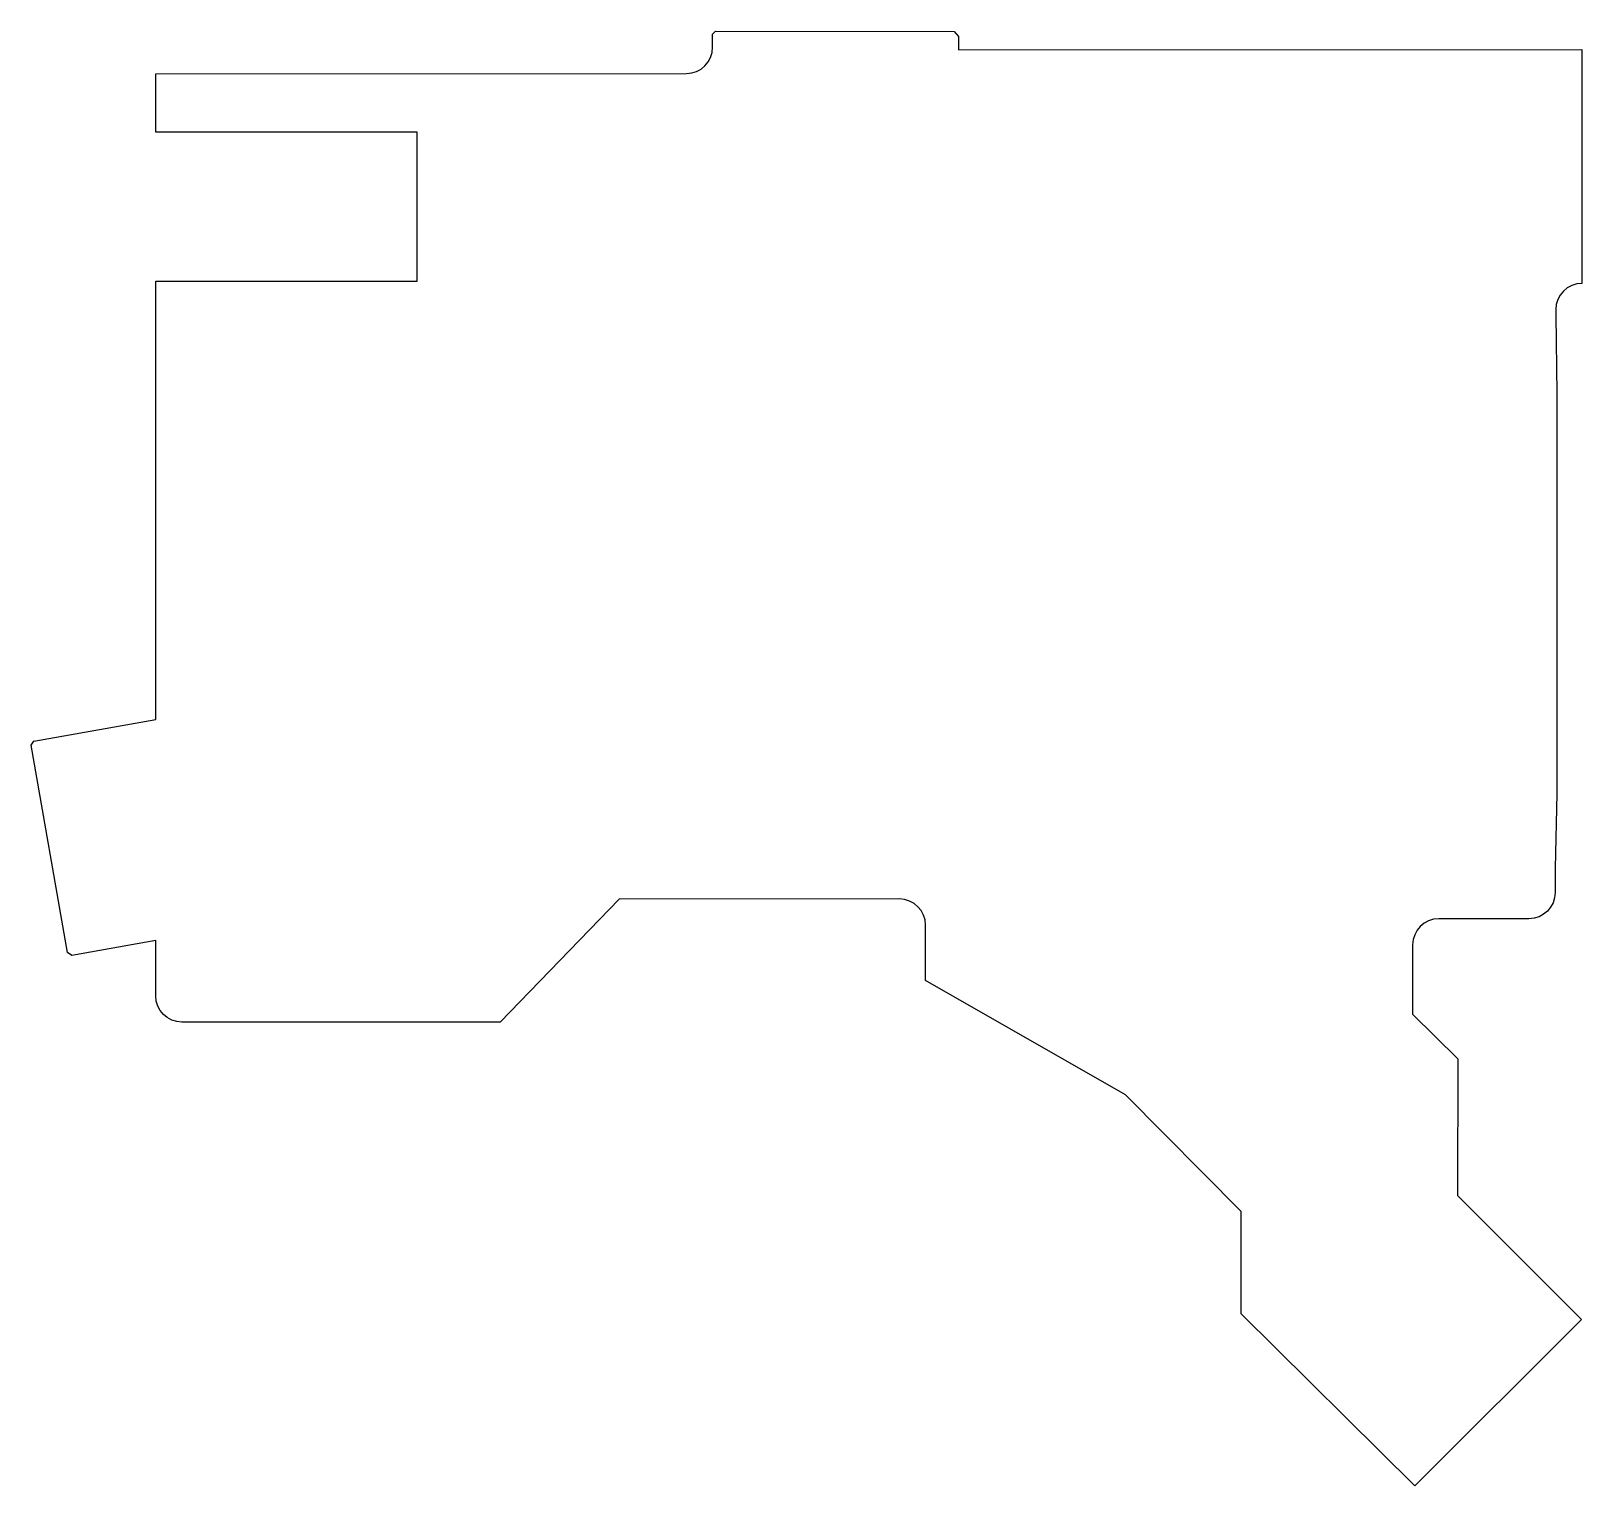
# Model space of a CAD drawing. Header units: millimetres. Extents: x 21 to 145, y 38 to 155.
import ezdxf

# ---------------------------------------------------------------- set-up
doc = ezdxf.new("R2010")
doc.units = ezdxf.units.MM
doc.layers.get('0').update_dxf_attribs({"linetype": 'CONTINUOUS'})

msp = doc.modelspace()

# ---------------------------------------------------------------- linework, layer by layer
at = {"color": 7}
for points in [[(75.3917, 153.7371), (75.3917, 153.7371), (75.3824, 154.7841), (75.6189, 155.0441), (94.8025, 155.0096), (95.169, 154.6096), (95.1704, 153.5418), (145.2846, 153.5672), (145.2846, 134.7458)], [(30.621, 77.4609), (30.6294, 81.9064), (23.8702, 80.714), (23.528, 80.9539), (20.5929, 97.605), (20.8293, 97.9472), (30.6224, 99.6758), (30.6391, 134.918), (51.6391, 134.918), (51.6391, 146.918), (30.6391, 146.918), (30.6392, 151.6114)], [(30.6392, 151.6114), (73.2835, 151.6289)], [(143.1764, 132.6376), (143.1764, 132.2058), (143.2569, 125.8812), (143.2549, 93.7288), (143.1255, 87.7304), (143.1255, 85.7667)], [(143.1764, 132.6376), (143.1764, 132.2058)], [(20.8329, 97.9472), (20.8259, 97.9472)], [(20.8329, 97.9472), (20.8259, 97.9472)], [(90.403, 85.24915), (67.8653, 85.24115), (58.3149, 75.3352), (32.7292, 75.3527)], [(141.0173, 83.6585), (133.7783, 83.6665)], [(131.6701, 81.55825), (131.6701, 75.99565), (135.3023, 72.38885), (135.2769, 61.41605), (145.2479, 51.44505), (131.8479, 38.04805), (117.8968, 51.89755), (117.8779, 60.12065), (108.5815, 69.49325), (92.5033, 78.68805), (92.5112, 83.14095)]]:
    msp.add_lwpolyline(points, dxfattribs=at)
for points in [[(73.2835, 151.6289), (74.447827, 151.6289), (75.3917, 152.572773), (75.3917, 153.7371)], [(145.2846, 134.7458), (144.12027, 134.7458), (143.1764, 133.801927), (143.1764, 132.6376)], [(92.5112, 83.14095), (92.5112, 84.30528), (91.567327, 85.24915), (90.403, 85.24915)], [(143.1255, 85.7667), (143.1255, 84.60237), (142.18163, 83.6585), (141.0173, 83.6585)], [(133.7783, 83.6665), (132.61397, 83.66645), (131.6701, 82.72258), (131.6701, 81.55825)], [(32.7292, 75.3527), (31.564873, 75.3527), (30.621, 76.29657), (30.621, 77.4609)]]:
    msp.add_open_spline(points, degree=3, dxfattribs=at)

doc.saveas('drawing.dxf')
